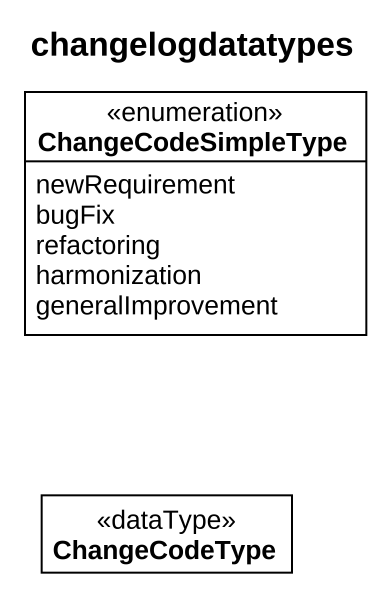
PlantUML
@startuml
title changelogdatatypes
hide circle
hide empty members
enum ChangeCodeSimpleType {
  newRequirement
  bugFix
  refactoring
  harmonization
  generalImprovement
}
class ChangeCodeType <<dataType>>
@enduml
